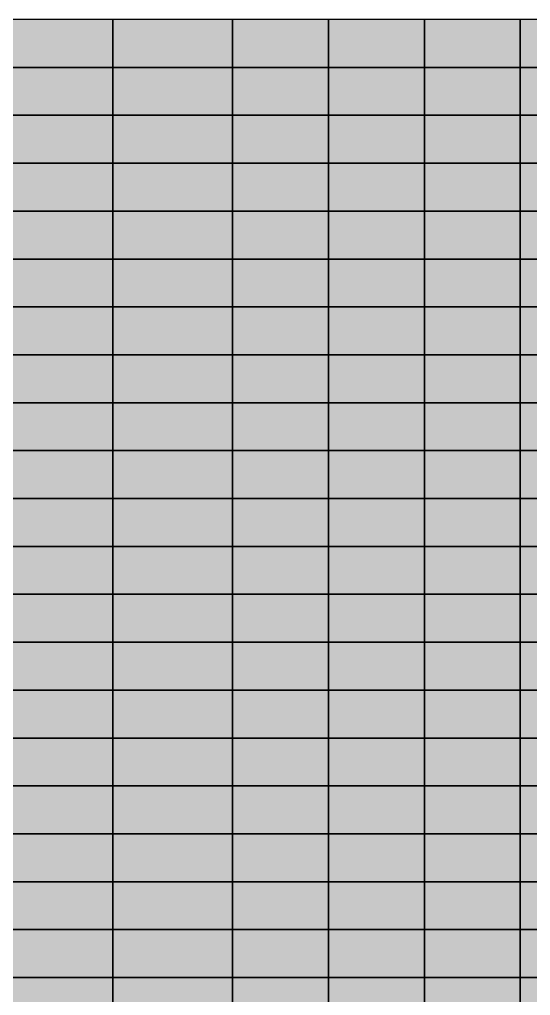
# Model space of a CAD drawing. Header units: inches. Extents: x -100 to 100, y -41 to 41.
# Drawn here: x -34.94 to -24.29, y -20.38 to 0 of the extents above; entities that cross this region are included whole.
import ezdxf

# ---------------------------------------------------------------- set-up
doc = ezdxf.new("R2010")
doc.units = ezdxf.units.IN
doc.header["$MEASUREMENT"] = 0

msp = doc.modelspace()

# ---------------------------------------------------------------- linework, layer by layer
at = {"color": 18, "true_color": 0x000000, "transparency": 33554532}
for p, q in [((-33, 0), (-35.5, 0)), ((-33, -1), (-33, 0)), ((-30.5, 0), (-33, 0)), ((-33, 0), (-33, -1)), ((-30.5, -1), (-30.5, 0)), ((-28.5, 0), (-30.5, 0)), ((-30.5, 0), (-30.5, -1)), ((-28.5, -1), (-28.5, 0)), ((-26.5, 0), (-28.5, 0)), ((-28.5, 0), (-28.5, -1)), ((-26.5, -1), (-26.5, 0)), ((-24.5, 0), (-26.5, 0)), ((-26.5, 0), (-26.5, -1)), ((-24.5, -1), (-24.5, 0)), ((-22.5, 0), (-24.5, 0)), ((-24.5, 0), (-24.5, -1)), ((-33, -1), (-35.5, -1)), ((-35.5, -1), (-33, -1)), ((-33, -2), (-33, -1)), ((-33, -1), (-33, -2)), ((-30.5, -1), (-33, -1)), ((-33, -1), (-30.5, -1)), ((-30.5, -2), (-30.5, -1)), ((-30.5, -1), (-30.5, -2)), ((-28.5, -1), (-30.5, -1)), ((-30.5, -1), (-28.5, -1)), ((-28.5, -2), (-28.5, -1)), ((-28.5, -1), (-28.5, -2)), ((-26.5, -1), (-28.5, -1)), ((-28.5, -1), (-26.5, -1)), ((-26.5, -2), (-26.5, -1)), ((-26.5, -1), (-24.5, -1)), ((-26.5, -1), (-26.5, -2)), ((-24.5, -1), (-26.5, -1)), ((-24.5, -2), (-24.5, -1)), ((-22.5, -1), (-24.5, -1)), ((-24.5, -1), (-24.5, -2)), ((-24.5, -1), (-22.5, -1)), ((-33, -2), (-35.5, -2)), ((-35.5, -2), (-33, -2)), ((-33, -3), (-33, -2)), ((-30.5, -2), (-33, -2)), ((-33, -2), (-33, -3)), ((-33, -2), (-30.5, -2)), ((-30.5, -3), (-30.5, -2)), ((-28.5, -2), (-30.5, -2)), ((-30.5, -2), (-30.5, -3)), ((-30.5, -2), (-28.5, -2)), ((-28.5, -3), (-28.5, -2)), ((-28.5, -2), (-28.5, -3)), ((-26.5, -2), (-28.5, -2)), ((-28.5, -2), (-26.5, -2)), ((-26.5, -3), (-26.5, -2)), ((-26.5, -2), (-26.5, -3)), ((-24.5, -2), (-26.5, -2)), ((-26.5, -2), (-24.5, -2)), ((-24.5, -3), (-24.5, -2)), ((-22.5, -2), (-24.5, -2)), ((-24.5, -2), (-24.5, -3)), ((-24.5, -2), (-22.5, -2)), ((-33, -3), (-35.5, -3)), ((-35.5, -3), (-33, -3)), ((-33, -4), (-33, -3)), ((-33, -3), (-33, -4)), ((-30.5, -3), (-33, -3)), ((-33, -3), (-30.5, -3)), ((-30.5, -4), (-30.5, -3)), ((-30.5, -3), (-28.5, -3)), ((-30.5, -3), (-30.5, -4)), ((-28.5, -3), (-30.5, -3)), ((-28.5, -4), (-28.5, -3)), ((-28.5, -3), (-28.5, -4)), ((-26.5, -3), (-28.5, -3)), ((-28.5, -3), (-26.5, -3)), ((-26.5, -4), (-26.5, -3)), ((-26.5, -3), (-26.5, -4)), ((-24.5, -3), (-26.5, -3)), ((-26.5, -3), (-24.5, -3)), ((-24.5, -4), (-24.5, -3)), ((-24.5, -3), (-24.5, -4)), ((-22.5, -3), (-24.5, -3)), ((-24.5, -3), (-22.5, -3)), ((-33, -4), (-35.5, -4)), ((-35.5, -4), (-33, -4)), ((-33, -5), (-33, -4)), ((-33, -4), (-33, -5)), ((-30.5, -4), (-33, -4)), ((-33, -4), (-30.5, -4)), ((-30.5, -5), (-30.5, -4)), ((-30.5, -4), (-30.5, -5)), ((-28.5, -4), (-30.5, -4)), ((-30.5, -4), (-28.5, -4)), ((-28.5, -5), (-28.5, -4)), ((-28.5, -4), (-28.5, -5)), ((-26.5, -4), (-28.5, -4)), ((-28.5, -4), (-26.5, -4)), ((-26.5, -5), (-26.5, -4)), ((-26.5, -4), (-26.5, -5)), ((-24.5, -4), (-26.5, -4)), ((-26.5, -4), (-24.5, -4)), ((-24.5, -5), (-24.5, -4)), ((-22.5, -4), (-24.5, -4)), ((-24.5, -4), (-24.5, -5)), ((-24.5, -4), (-22.5, -4)), ((-35.5, -5), (-33, -5)), ((-33, -5), (-35.5, -5)), ((-33, -6), (-33, -5)), ((-30.5, -5), (-33, -5)), ((-33, -5), (-33, -6)), ((-33, -5), (-30.5, -5)), ((-30.5, -6), (-30.5, -5)), ((-28.5, -5), (-30.5, -5)), ((-30.5, -5), (-30.5, -6)), ((-30.5, -5), (-28.5, -5)), ((-28.5, -6), (-28.5, -5)), ((-26.5, -5), (-28.5, -5)), ((-28.5, -5), (-28.5, -6)), ((-28.5, -5), (-26.5, -5)), ((-26.5, -6), (-26.5, -5)), ((-24.5, -5), (-26.5, -5)), ((-26.5, -5), (-26.5, -6)), ((-26.5, -5), (-24.5, -5)), ((-24.5, -6), (-24.5, -5)), ((-22.5, -5), (-24.5, -5)), ((-24.5, -5), (-24.5, -6)), ((-24.5, -5), (-22.5, -5)), ((-33, -6), (-35.5, -6)), ((-35.5, -6), (-33, -6)), ((-33, -7), (-33, -6)), ((-30.5, -6), (-33, -6)), ((-33, -6), (-33, -7)), ((-33, -6), (-30.5, -6)), ((-30.5, -7), (-30.5, -6)), ((-28.5, -6), (-30.5, -6)), ((-30.5, -6), (-30.5, -7)), ((-30.5, -6), (-28.5, -6)), ((-28.5, -7), (-28.5, -6)), ((-26.5, -6), (-28.5, -6)), ((-28.5, -6), (-28.5, -7)), ((-28.5, -6), (-26.5, -6)), ((-26.5, -7), (-26.5, -6)), ((-24.5, -6), (-26.5, -6)), ((-26.5, -6), (-26.5, -7)), ((-26.5, -6), (-24.5, -6)), ((-24.5, -7), (-24.5, -6)), ((-22.5, -6), (-24.5, -6)), ((-24.5, -6), (-24.5, -7)), ((-24.5, -6), (-22.5, -6)), ((-33, -7), (-35.5, -7)), ((-35.5, -7), (-33, -7)), ((-33, -8), (-33, -7)), ((-30.5, -7), (-33, -7)), ((-33, -7), (-33, -8)), ((-33, -7), (-30.5, -7)), ((-30.5, -8), (-30.5, -7)), ((-28.5, -7), (-30.5, -7)), ((-30.5, -7), (-30.5, -8)), ((-30.5, -7), (-28.5, -7)), ((-28.5, -8), (-28.5, -7)), ((-28.5, -7), (-28.5, -8)), ((-26.5, -7), (-28.5, -7)), ((-28.5, -7), (-26.5, -7)), ((-26.5, -8), (-26.5, -7)), ((-26.5, -7), (-26.5, -8)), ((-24.5, -7), (-26.5, -7)), ((-26.5, -7), (-24.5, -7)), ((-24.5, -8), (-24.5, -7)), ((-22.5, -7), (-24.5, -7)), ((-24.5, -7), (-24.5, -8)), ((-24.5, -7), (-22.5, -7)), ((-33, -8), (-35.5, -8)), ((-35.5, -8), (-33, -8)), ((-33, -9), (-33, -8)), ((-33, -8), (-33, -9)), ((-30.5, -8), (-33, -8)), ((-33, -8), (-30.5, -8)), ((-30.5, -9), (-30.5, -8)), ((-30.5, -8), (-30.5, -9)), ((-28.5, -8), (-30.5, -8)), ((-30.5, -8), (-28.5, -8)), ((-28.5, -9), (-28.5, -8)), ((-28.5, -8), (-28.5, -9)), ((-26.5, -8), (-28.5, -8)), ((-28.5, -8), (-26.5, -8)), ((-26.5, -9), (-26.5, -8)), ((-26.5, -8), (-26.5, -9)), ((-24.5, -8), (-26.5, -8)), ((-26.5, -8), (-24.5, -8)), ((-24.5, -9), (-24.5, -8)), ((-24.5, -8), (-22.5, -8)), ((-24.5, -8), (-24.5, -9)), ((-22.5, -8), (-24.5, -8)), ((-33, -9), (-35.5, -9)), ((-35.5, -9), (-33, -9)), ((-33, -10), (-33, -9)), ((-30.5, -9), (-33, -9)), ((-33, -9), (-33, -10)), ((-33, -9), (-30.5, -9)), ((-30.5, -10), (-30.5, -9)), ((-28.5, -9), (-30.5, -9)), ((-30.5, -9), (-30.5, -10)), ((-30.5, -9), (-28.5, -9)), ((-28.5, -10), (-28.5, -9)), ((-28.5, -9), (-28.5, -10)), ((-26.5, -9), (-28.5, -9)), ((-28.5, -9), (-26.5, -9)), ((-26.5, -10), (-26.5, -9)), ((-24.5, -9), (-26.5, -9)), ((-26.5, -9), (-26.5, -10)), ((-26.5, -9), (-24.5, -9)), ((-24.5, -10), (-24.5, -9)), ((-22.5, -9), (-24.5, -9)), ((-24.5, -9), (-24.5, -10)), ((-24.5, -9), (-22.5, -9)), ((-33, -10), (-35.5, -10)), ((-35.5, -10), (-33, -10)), ((-33, -11), (-33, -10)), ((-30.5, -10), (-33, -10)), ((-33, -10), (-33, -11)), ((-33, -10), (-30.5, -10)), ((-30.5, -11), (-30.5, -10)), ((-30.5, -10), (-30.5, -11)), ((-28.5, -10), (-30.5, -10)), ((-30.5, -10), (-28.5, -10)), ((-28.5, -11), (-28.5, -10)), ((-28.5, -10), (-26.5, -10)), ((-28.5, -10), (-28.5, -11)), ((-26.5, -10), (-28.5, -10)), ((-26.5, -11), (-26.5, -10)), ((-26.5, -10), (-26.5, -11)), ((-24.5, -10), (-26.5, -10)), ((-26.5, -10), (-24.5, -10)), ((-24.5, -11), (-24.5, -10)), ((-22.5, -10), (-24.5, -10)), ((-24.5, -10), (-24.5, -11)), ((-24.5, -10), (-22.5, -10)), ((-33, -11), (-35.5, -11)), ((-35.5, -11), (-33, -11)), ((-33, -12), (-33, -11)), ((-33, -11), (-33, -12)), ((-30.5, -11), (-33, -11)), ((-33, -11), (-30.5, -11)), ((-30.5, -12), (-30.5, -11)), ((-30.5, -11), (-30.5, -12)), ((-28.5, -11), (-30.5, -11)), ((-30.5, -11), (-28.5, -11)), ((-28.5, -12), (-28.5, -11)), ((-28.5, -11), (-28.5, -12)), ((-26.5, -11), (-28.5, -11)), ((-28.5, -11), (-26.5, -11)), ((-26.5, -12), (-26.5, -11)), ((-26.5, -11), (-26.5, -12)), ((-24.5, -11), (-26.5, -11)), ((-26.5, -11), (-24.5, -11)), ((-24.5, -12), (-24.5, -11)), ((-22.5, -11), (-24.5, -11)), ((-24.5, -11), (-24.5, -12)), ((-24.5, -11), (-22.5, -11)), ((-33, -12), (-35.5, -12)), ((-35.5, -12), (-33, -12)), ((-33, -13), (-33, -12)), ((-33, -12), (-30.5, -12)), ((-33, -12), (-33, -13)), ((-30.5, -12), (-33, -12)), ((-30.5, -13), (-30.5, -12)), ((-30.5, -12), (-30.5, -13)), ((-28.5, -12), (-30.5, -12)), ((-30.5, -12), (-28.5, -12)), ((-28.5, -13), (-28.5, -12)), ((-28.5, -12), (-28.5, -13)), ((-26.5, -12), (-28.5, -12)), ((-28.5, -12), (-26.5, -12)), ((-26.5, -13), (-26.5, -12)), ((-26.5, -12), (-26.5, -13)), ((-24.5, -12), (-26.5, -12)), ((-26.5, -12), (-24.5, -12)), ((-24.5, -13), (-24.5, -12)), ((-22.5, -12), (-24.5, -12)), ((-24.5, -12), (-24.5, -13)), ((-24.5, -12), (-22.5, -12)), ((-33, -13), (-35.5, -13)), ((-35.5, -13), (-33, -13)), ((-33, -14), (-33, -13)), ((-33, -13), (-33, -14)), ((-30.5, -13), (-33, -13)), ((-33, -13), (-30.5, -13)), ((-30.5, -14), (-30.5, -13)), ((-30.5, -13), (-30.5, -14)), ((-28.5, -13), (-30.5, -13)), ((-30.5, -13), (-28.5, -13)), ((-28.5, -14), (-28.5, -13)), ((-28.5, -13), (-28.5, -14)), ((-26.5, -13), (-28.5, -13)), ((-28.5, -13), (-26.5, -13)), ((-26.5, -14), (-26.5, -13)), ((-26.5, -13), (-26.5, -14)), ((-24.5, -13), (-26.5, -13)), ((-26.5, -13), (-24.5, -13)), ((-24.5, -14), (-24.5, -13)), ((-22.5, -13), (-24.5, -13)), ((-24.5, -13), (-24.5, -14)), ((-24.5, -13), (-22.5, -13)), ((-33, -14), (-35.5, -14)), ((-35.5, -14), (-33, -14)), ((-33, -15), (-33, -14)), ((-33, -14), (-33, -15)), ((-30.5, -14), (-33, -14)), ((-33, -14), (-30.5, -14)), ((-30.5, -15), (-30.5, -14)), ((-30.5, -14), (-30.5, -15)), ((-28.5, -14), (-30.5, -14)), ((-30.5, -14), (-28.5, -14)), ((-28.5, -15), (-28.5, -14)), ((-28.5, -14), (-28.5, -15)), ((-26.5, -14), (-28.5, -14)), ((-28.5, -14), (-26.5, -14)), ((-26.5, -15), (-26.5, -14)), ((-26.5, -14), (-26.5, -15)), ((-24.5, -14), (-26.5, -14)), ((-26.5, -14), (-24.5, -14)), ((-24.5, -15), (-24.5, -14)), ((-24.5, -14), (-24.5, -15)), ((-22.5, -14), (-24.5, -14)), ((-24.5, -14), (-22.5, -14)), ((-33, -15), (-35.5, -15)), ((-35.5, -15), (-33, -15)), ((-33, -16), (-33, -15)), ((-33, -15), (-33, -16)), ((-30.5, -15), (-33, -15)), ((-33, -15), (-30.5, -15)), ((-30.5, -16), (-30.5, -15)), ((-30.5, -15), (-30.5, -16)), ((-28.5, -15), (-30.5, -15)), ((-30.5, -15), (-28.5, -15)), ((-28.5, -16), (-28.5, -15)), ((-28.5, -15), (-28.5, -16)), ((-26.5, -15), (-28.5, -15)), ((-28.5, -15), (-26.5, -15)), ((-26.5, -16), (-26.5, -15)), ((-26.5, -15), (-26.5, -16)), ((-24.5, -15), (-26.5, -15)), ((-26.5, -15), (-24.5, -15)), ((-24.5, -16), (-24.5, -15)), ((-22.5, -15), (-24.5, -15)), ((-24.5, -15), (-24.5, -16)), ((-24.5, -15), (-22.5, -15)), ((-33, -16), (-35.5, -16)), ((-35.5, -16), (-33, -16)), ((-33, -17), (-33, -16)), ((-30.5, -16), (-33, -16)), ((-33, -16), (-33, -17)), ((-33, -16), (-30.5, -16)), ((-30.5, -17), (-30.5, -16)), ((-28.5, -16), (-30.5, -16)), ((-30.5, -16), (-30.5, -17)), ((-30.5, -16), (-28.5, -16)), ((-28.5, -17), (-28.5, -16)), ((-26.5, -16), (-28.5, -16)), ((-28.5, -16), (-28.5, -17)), ((-28.5, -16), (-26.5, -16)), ((-26.5, -17), (-26.5, -16)), ((-24.5, -16), (-26.5, -16)), ((-26.5, -16), (-26.5, -17)), ((-26.5, -16), (-24.5, -16)), ((-24.5, -17), (-24.5, -16)), ((-22.5, -16), (-24.5, -16)), ((-24.5, -16), (-24.5, -17)), ((-24.5, -16), (-22.5, -16)), ((-33, -17), (-35.5, -17)), ((-35.5, -17), (-33, -17)), ((-33, -18), (-33, -17)), ((-30.5, -17), (-33, -17)), ((-33, -17), (-33, -18)), ((-33, -17), (-30.5, -17)), ((-30.5, -18), (-30.5, -17)), ((-28.5, -17), (-30.5, -17)), ((-30.5, -17), (-30.5, -18)), ((-30.5, -17), (-28.5, -17)), ((-28.5, -18), (-28.5, -17)), ((-26.5, -17), (-28.5, -17)), ((-28.5, -17), (-28.5, -18)), ((-28.5, -17), (-26.5, -17)), ((-26.5, -18), (-26.5, -17)), ((-26.5, -17), (-24.5, -17)), ((-24.5, -17), (-26.5, -17)), ((-26.5, -17), (-26.5, -18)), ((-24.5, -18), (-24.5, -17)), ((-22.5, -17), (-24.5, -17)), ((-24.5, -17), (-24.5, -18)), ((-24.5, -17), (-22.5, -17)), ((-33, -18), (-35.5, -18)), ((-35.5, -18), (-33, -18)), ((-33, -19), (-33, -18)), ((-30.5, -18), (-33, -18)), ((-33, -18), (-33, -19)), ((-33, -18), (-30.5, -18)), ((-30.5, -19), (-30.5, -18)), ((-28.5, -18), (-30.5, -18)), ((-30.5, -18), (-30.5, -19)), ((-30.5, -18), (-28.5, -18)), ((-28.5, -19), (-28.5, -18)), ((-28.5, -18), (-28.5, -19)), ((-26.5, -18), (-28.5, -18)), ((-28.5, -18), (-26.5, -18)), ((-26.5, -19), (-26.5, -18)), ((-26.5, -18), (-26.5, -19)), ((-24.5, -18), (-26.5, -18)), ((-26.5, -18), (-24.5, -18)), ((-24.5, -19), (-24.5, -18)), ((-22.5, -18), (-24.5, -18)), ((-24.5, -18), (-24.5, -19)), ((-24.5, -18), (-22.5, -18)), ((-33, -19), (-35.5, -19)), ((-35.5, -19), (-33, -19)), ((-33, -20), (-33, -19)), ((-33, -19), (-33, -20)), ((-30.5, -19), (-33, -19)), ((-33, -19), (-30.5, -19)), ((-30.5, -20), (-30.5, -19)), ((-30.5, -19), (-28.5, -19)), ((-30.5, -19), (-30.5, -20)), ((-28.5, -19), (-30.5, -19)), ((-28.5, -20), (-28.5, -19)), ((-28.5, -19), (-28.5, -20)), ((-26.5, -19), (-28.5, -19)), ((-28.5, -19), (-26.5, -19)), ((-26.5, -20), (-26.5, -19)), ((-26.5, -19), (-26.5, -20)), ((-24.5, -19), (-26.5, -19)), ((-26.5, -19), (-24.5, -19)), ((-24.5, -20), (-24.5, -19)), ((-24.5, -19), (-24.5, -20)), ((-22.5, -19), (-24.5, -19)), ((-24.5, -19), (-22.5, -19)), ((-33, -20), (-35.5, -20)), ((-35.5, -20), (-33, -20)), ((-33, -21), (-33, -20)), ((-33, -20), (-33, -21)), ((-30.5, -20), (-33, -20)), ((-33, -20), (-30.5, -20)), ((-30.5, -21), (-30.5, -20)), ((-30.5, -20), (-30.5, -21)), ((-28.5, -20), (-30.5, -20)), ((-30.5, -20), (-28.5, -20)), ((-28.5, -21), (-28.5, -20)), ((-28.5, -20), (-28.5, -21)), ((-26.5, -20), (-28.5, -20)), ((-28.5, -20), (-26.5, -20)), ((-26.5, -21), (-26.5, -20)), ((-26.5, -20), (-26.5, -21)), ((-24.5, -20), (-26.5, -20)), ((-26.5, -20), (-24.5, -20)), ((-24.5, -21), (-24.5, -20)), ((-22.5, -20), (-24.5, -20)), ((-24.5, -20), (-24.5, -21)), ((-24.5, -20), (-22.5, -20))]:
    msp.add_line(p, q, dxfattribs=at)
at = {"color": 212, "true_color": 0xbd27e2, "transparency": 33554687}
for points in [[(-33, 0), (-35.5, 0), (-35.5, -1)], [(-33, 0), (-35.5, -1), (-33, -1)], [(-30.5, 0), (-33, 0), (-33, -1)], [(-30.5, 0), (-33, -1), (-30.5, -1)], [(-28.5, 0), (-30.5, 0), (-30.5, -1)], [(-28.5, 0), (-30.5, -1), (-28.5, -1)], [(-26.5, 0), (-28.5, 0), (-28.5, -1)], [(-26.5, 0), (-28.5, -1), (-26.5, -1)], [(-24.5, 0), (-26.5, 0), (-26.5, -1)], [(-24.5, 0), (-26.5, -1), (-24.5, -1)], [(-22.5, 0), (-24.5, 0), (-24.5, -1)], [(-22.5, 0), (-24.5, -1), (-22.5, -1)], [(-35.5, -1), (-35.5, -2), (-33, -2)], [(-35.5, -1), (-33, -2), (-33, -1)], [(-33, -1), (-33, -2), (-30.5, -2)], [(-33, -1), (-30.5, -2), (-30.5, -1)], [(-30.5, -1), (-30.5, -2), (-28.5, -2)], [(-30.5, -1), (-28.5, -2), (-28.5, -1)], [(-28.5, -1), (-28.5, -2), (-26.5, -2)], [(-28.5, -1), (-26.5, -2), (-26.5, -1)], [(-26.5, -1), (-26.5, -2), (-24.5, -2)], [(-26.5, -1), (-24.5, -2), (-24.5, -1)], [(-22.5, -1), (-24.5, -1), (-24.5, -2)], [(-22.5, -1), (-24.5, -2), (-22.5, -2)], [(-33, -2), (-35.5, -2), (-35.5, -3)], [(-33, -2), (-35.5, -3), (-33, -3)], [(-30.5, -2), (-33, -2), (-33, -3)], [(-30.5, -2), (-33, -3), (-30.5, -3)], [(-28.5, -2), (-30.5, -2), (-30.5, -3)], [(-28.5, -2), (-30.5, -3), (-28.5, -3)], [(-28.5, -2), (-28.5, -3), (-26.5, -3)], [(-28.5, -2), (-26.5, -3), (-26.5, -2)], [(-26.5, -2), (-26.5, -3), (-24.5, -3)], [(-26.5, -2), (-24.5, -3), (-24.5, -2)], [(-22.5, -2), (-24.5, -2), (-24.5, -3)], [(-22.5, -2), (-24.5, -3), (-22.5, -3)], [(-35.5, -3), (-35.5, -4), (-33, -4)], [(-35.5, -3), (-33, -4), (-33, -3)], [(-33, -3), (-33, -4), (-30.5, -4)], [(-33, -3), (-30.5, -4), (-30.5, -3)], [(-30.5, -3), (-30.5, -4), (-28.5, -4)], [(-30.5, -3), (-28.5, -4), (-28.5, -3)], [(-28.5, -3), (-28.5, -4), (-26.5, -4)], [(-28.5, -3), (-26.5, -4), (-26.5, -3)], [(-26.5, -3), (-26.5, -4), (-24.5, -4)], [(-26.5, -3), (-24.5, -4), (-24.5, -3)], [(-24.5, -3), (-24.5, -4), (-22.5, -4)], [(-24.5, -3), (-22.5, -4), (-22.5, -3)], [(-35.5, -4), (-35.5, -5), (-33, -5)], [(-35.5, -4), (-33, -5), (-33, -4)], [(-33, -4), (-33, -5), (-30.5, -5)], [(-33, -4), (-30.5, -5), (-30.5, -4)], [(-30.5, -4), (-30.5, -5), (-28.5, -5)], [(-30.5, -4), (-28.5, -5), (-28.5, -4)], [(-28.5, -4), (-28.5, -5), (-26.5, -5)], [(-28.5, -4), (-26.5, -5), (-26.5, -4)], [(-26.5, -4), (-26.5, -5), (-24.5, -5)], [(-26.5, -4), (-24.5, -5), (-24.5, -4)], [(-22.5, -4), (-24.5, -4), (-24.5, -5)], [(-22.5, -4), (-24.5, -5), (-22.5, -5)], [(-33, -5), (-35.5, -5), (-35.5, -6)], [(-33, -5), (-35.5, -6), (-33, -6)], [(-30.5, -5), (-33, -5), (-33, -6)], [(-30.5, -5), (-33, -6), (-30.5, -6)], [(-28.5, -5), (-30.5, -5), (-30.5, -6)], [(-28.5, -5), (-30.5, -6), (-28.5, -6)], [(-26.5, -5), (-28.5, -5), (-28.5, -6)], [(-26.5, -5), (-28.5, -6), (-26.5, -6)], [(-24.5, -5), (-26.5, -5), (-26.5, -6)], [(-24.5, -5), (-26.5, -6), (-24.5, -6)], [(-22.5, -5), (-24.5, -5), (-24.5, -6)], [(-22.5, -5), (-24.5, -6), (-22.5, -6)], [(-33, -6), (-35.5, -6), (-35.5, -7)], [(-33, -6), (-35.5, -7), (-33, -7)], [(-30.5, -6), (-33, -6), (-33, -7)], [(-30.5, -6), (-33, -7), (-30.5, -7)], [(-28.5, -6), (-30.5, -6), (-30.5, -7)], [(-28.5, -6), (-30.5, -7), (-28.5, -7)], [(-26.5, -6), (-28.5, -6), (-28.5, -7)], [(-26.5, -6), (-28.5, -7), (-26.5, -7)], [(-24.5, -6), (-26.5, -6), (-26.5, -7)], [(-24.5, -6), (-26.5, -7), (-24.5, -7)], [(-22.5, -6), (-24.5, -6), (-24.5, -7)], [(-22.5, -6), (-24.5, -7), (-22.5, -7)], [(-33, -7), (-35.5, -7), (-35.5, -8)], [(-33, -7), (-35.5, -8), (-33, -8)], [(-30.5, -7), (-33, -7), (-33, -8)], [(-30.5, -7), (-33, -8), (-30.5, -8)], [(-28.5, -7), (-30.5, -7), (-30.5, -8)], [(-28.5, -7), (-30.5, -8), (-28.5, -8)], [(-28.5, -7), (-28.5, -8), (-26.5, -8)], [(-28.5, -7), (-26.5, -8), (-26.5, -7)], [(-26.5, -7), (-26.5, -8), (-24.5, -8)], [(-26.5, -7), (-24.5, -8), (-24.5, -7)], [(-22.5, -7), (-24.5, -7), (-24.5, -8)], [(-22.5, -7), (-24.5, -8), (-22.5, -8)], [(-35.5, -8), (-35.5, -9), (-33, -9)], [(-35.5, -8), (-33, -9), (-33, -8)], [(-33, -8), (-33, -9), (-30.5, -9)], [(-33, -8), (-30.5, -9), (-30.5, -8)], [(-30.5, -8), (-30.5, -9), (-28.5, -9)], [(-30.5, -8), (-28.5, -9), (-28.5, -8)], [(-28.5, -8), (-28.5, -9), (-26.5, -9)], [(-28.5, -8), (-26.5, -9), (-26.5, -8)], [(-26.5, -8), (-26.5, -9), (-24.5, -9)], [(-26.5, -8), (-24.5, -9), (-24.5, -8)], [(-24.5, -8), (-24.5, -9), (-22.5, -9)], [(-24.5, -8), (-22.5, -9), (-22.5, -8)], [(-33, -9), (-35.5, -9), (-35.5, -10)], [(-33, -9), (-35.5, -10), (-33, -10)], [(-30.5, -9), (-33, -9), (-33, -10)], [(-30.5, -9), (-33, -10), (-30.5, -10)], [(-28.5, -9), (-30.5, -9), (-30.5, -10)], [(-28.5, -9), (-30.5, -10), (-28.5, -10)], [(-28.5, -9), (-28.5, -10), (-26.5, -10)], [(-28.5, -9), (-26.5, -10), (-26.5, -9)], [(-24.5, -9), (-26.5, -9), (-26.5, -10)], [(-24.5, -9), (-26.5, -10), (-24.5, -10)], [(-22.5, -9), (-24.5, -9), (-24.5, -10)], [(-22.5, -9), (-24.5, -10), (-22.5, -10)], [(-33, -10), (-35.5, -10), (-35.5, -11)], [(-33, -10), (-35.5, -11), (-33, -11)], [(-30.5, -10), (-33, -10), (-33, -11)], [(-30.5, -10), (-33, -11), (-30.5, -11)], [(-30.5, -10), (-30.5, -11), (-28.5, -11)], [(-30.5, -10), (-28.5, -11), (-28.5, -10)], [(-28.5, -10), (-28.5, -11), (-26.5, -11)], [(-28.5, -10), (-26.5, -11), (-26.5, -10)], [(-26.5, -10), (-26.5, -11), (-24.5, -11)], [(-26.5, -10), (-24.5, -11), (-24.5, -10)], [(-22.5, -10), (-24.5, -10), (-24.5, -11)], [(-22.5, -10), (-24.5, -11), (-22.5, -11)], [(-35.5, -11), (-35.5, -12), (-33, -12)], [(-35.5, -11), (-33, -12), (-33, -11)], [(-33, -11), (-33, -12), (-30.5, -12)], [(-33, -11), (-30.5, -12), (-30.5, -11)], [(-30.5, -11), (-30.5, -12), (-28.5, -12)], [(-30.5, -11), (-28.5, -12), (-28.5, -11)], [(-28.5, -11), (-28.5, -12), (-26.5, -12)], [(-28.5, -11), (-26.5, -12), (-26.5, -11)], [(-26.5, -11), (-26.5, -12), (-24.5, -12)], [(-26.5, -11), (-24.5, -12), (-24.5, -11)], [(-22.5, -11), (-24.5, -11), (-24.5, -12)], [(-22.5, -11), (-24.5, -12), (-22.5, -12)], [(-35.5, -12), (-35.5, -13), (-33, -13)], [(-35.5, -12), (-33, -13), (-33, -12)], [(-33, -12), (-33, -13), (-30.5, -13)], [(-33, -12), (-30.5, -13), (-30.5, -12)], [(-30.5, -12), (-30.5, -13), (-28.5, -13)], [(-30.5, -12), (-28.5, -13), (-28.5, -12)], [(-28.5, -12), (-28.5, -13), (-26.5, -13)], [(-28.5, -12), (-26.5, -13), (-26.5, -12)], [(-26.5, -12), (-26.5, -13), (-24.5, -13)], [(-26.5, -12), (-24.5, -13), (-24.5, -12)], [(-22.5, -12), (-24.5, -12), (-24.5, -13)], [(-22.5, -12), (-24.5, -13), (-22.5, -13)], [(-35.5, -13), (-35.5, -14), (-33, -14)], [(-35.5, -13), (-33, -14), (-33, -13)], [(-33, -13), (-33, -14), (-30.5, -14)], [(-33, -13), (-30.5, -14), (-30.5, -13)], [(-30.5, -13), (-30.5, -14), (-28.5, -14)], [(-30.5, -13), (-28.5, -14), (-28.5, -13)], [(-28.5, -13), (-28.5, -14), (-26.5, -14)], [(-28.5, -13), (-26.5, -14), (-26.5, -13)], [(-26.5, -13), (-26.5, -14), (-24.5, -14)], [(-26.5, -13), (-24.5, -14), (-24.5, -13)], [(-22.5, -13), (-24.5, -13), (-24.5, -14)], [(-22.5, -13), (-24.5, -14), (-22.5, -14)], [(-35.5, -14), (-35.5, -15), (-33, -15)], [(-35.5, -14), (-33, -15), (-33, -14)], [(-33, -14), (-33, -15), (-30.5, -15)], [(-33, -14), (-30.5, -15), (-30.5, -14)], [(-30.5, -14), (-30.5, -15), (-28.5, -15)], [(-30.5, -14), (-28.5, -15), (-28.5, -14)], [(-28.5, -14), (-28.5, -15), (-26.5, -15)], [(-28.5, -14), (-26.5, -15), (-26.5, -14)], [(-26.5, -14), (-26.5, -15), (-24.5, -15)], [(-26.5, -14), (-24.5, -15), (-24.5, -14)], [(-24.5, -14), (-24.5, -15), (-22.5, -15)], [(-24.5, -14), (-22.5, -15), (-22.5, -14)], [(-35.5, -15), (-35.5, -16), (-33, -16)], [(-35.5, -15), (-33, -16), (-33, -15)], [(-33, -15), (-33, -16), (-30.5, -16)], [(-33, -15), (-30.5, -16), (-30.5, -15)], [(-30.5, -15), (-30.5, -16), (-28.5, -16)], [(-30.5, -15), (-28.5, -16), (-28.5, -15)], [(-28.5, -15), (-28.5, -16), (-26.5, -16)], [(-28.5, -15), (-26.5, -16), (-26.5, -15)], [(-26.5, -15), (-26.5, -16), (-24.5, -16)], [(-26.5, -15), (-24.5, -16), (-24.5, -15)], [(-22.5, -15), (-24.5, -15), (-24.5, -16)], [(-22.5, -15), (-24.5, -16), (-22.5, -16)], [(-33, -16), (-35.5, -16), (-35.5, -17)], [(-33, -16), (-35.5, -17), (-33, -17)], [(-30.5, -16), (-33, -16), (-33, -17)], [(-30.5, -16), (-33, -17), (-30.5, -17)], [(-28.5, -16), (-30.5, -16), (-30.5, -17)], [(-28.5, -16), (-30.5, -17), (-28.5, -17)], [(-26.5, -16), (-28.5, -16), (-28.5, -17)], [(-26.5, -16), (-28.5, -17), (-26.5, -17)], [(-24.5, -16), (-26.5, -16), (-26.5, -17)], [(-24.5, -16), (-26.5, -17), (-24.5, -17)], [(-22.5, -16), (-24.5, -16), (-24.5, -17)], [(-22.5, -16), (-24.5, -17), (-22.5, -17)], [(-35.5, -18), (-33, -18), (-33, -17)], [(-35.5, -18), (-33, -17), (-35.5, -17)], [(-33, -18), (-30.5, -18), (-30.5, -17)], [(-33, -18), (-30.5, -17), (-33, -17)], [(-30.5, -18), (-28.5, -18), (-28.5, -17)], [(-30.5, -18), (-28.5, -17), (-30.5, -17)], [(-28.5, -18), (-26.5, -18), (-26.5, -17)], [(-28.5, -18), (-26.5, -17), (-28.5, -17)], [(-26.5, -18), (-24.5, -18), (-24.5, -17)], [(-26.5, -18), (-24.5, -17), (-26.5, -17)], [(-24.5, -18), (-22.5, -18), (-22.5, -17)], [(-24.5, -18), (-22.5, -17), (-24.5, -17)], [(-35.5, -19), (-33, -19), (-33, -18)], [(-35.5, -19), (-33, -18), (-35.5, -18)], [(-33, -19), (-30.5, -19), (-30.5, -18)], [(-33, -19), (-30.5, -18), (-33, -18)], [(-30.5, -19), (-28.5, -19), (-28.5, -18)], [(-30.5, -19), (-28.5, -18), (-30.5, -18)], [(-28.5, -18), (-28.5, -19), (-26.5, -19)], [(-28.5, -18), (-26.5, -19), (-26.5, -18)], [(-26.5, -18), (-26.5, -19), (-24.5, -19)], [(-26.5, -18), (-24.5, -19), (-24.5, -18)], [(-24.5, -19), (-22.5, -19), (-22.5, -18)], [(-24.5, -19), (-22.5, -18), (-24.5, -18)], [(-35.5, -19), (-35.5, -20), (-33, -20)], [(-35.5, -19), (-33, -20), (-33, -19)], [(-33, -19), (-33, -20), (-30.5, -20)], [(-33, -19), (-30.5, -20), (-30.5, -19)], [(-30.5, -19), (-30.5, -20), (-28.5, -20)], [(-30.5, -19), (-28.5, -20), (-28.5, -19)], [(-28.5, -19), (-28.5, -20), (-26.5, -20)], [(-28.5, -19), (-26.5, -20), (-26.5, -19)], [(-26.5, -19), (-26.5, -20), (-24.5, -20)], [(-26.5, -19), (-24.5, -20), (-24.5, -19)], [(-24.5, -19), (-24.5, -20), (-22.5, -20)], [(-24.5, -19), (-22.5, -20), (-22.5, -19)], [(-35.5, -20), (-35.5, -21), (-33, -21)], [(-35.5, -20), (-33, -21), (-33, -20)], [(-33, -20), (-33, -21), (-30.5, -21)], [(-33, -20), (-30.5, -21), (-30.5, -20)], [(-30.5, -20), (-30.5, -21), (-28.5, -21)], [(-30.5, -20), (-28.5, -21), (-28.5, -20)], [(-28.5, -20), (-28.5, -21), (-26.5, -21)], [(-28.5, -20), (-26.5, -21), (-26.5, -20)], [(-26.5, -20), (-26.5, -21), (-24.5, -21)], [(-26.5, -20), (-24.5, -21), (-24.5, -20)], [(-22.5, -20), (-24.5, -20), (-24.5, -21)], [(-22.5, -20), (-24.5, -21), (-22.5, -21)]]:
    msp.add_solid(points, dxfattribs=at)

doc.saveas('drawing.dxf')
